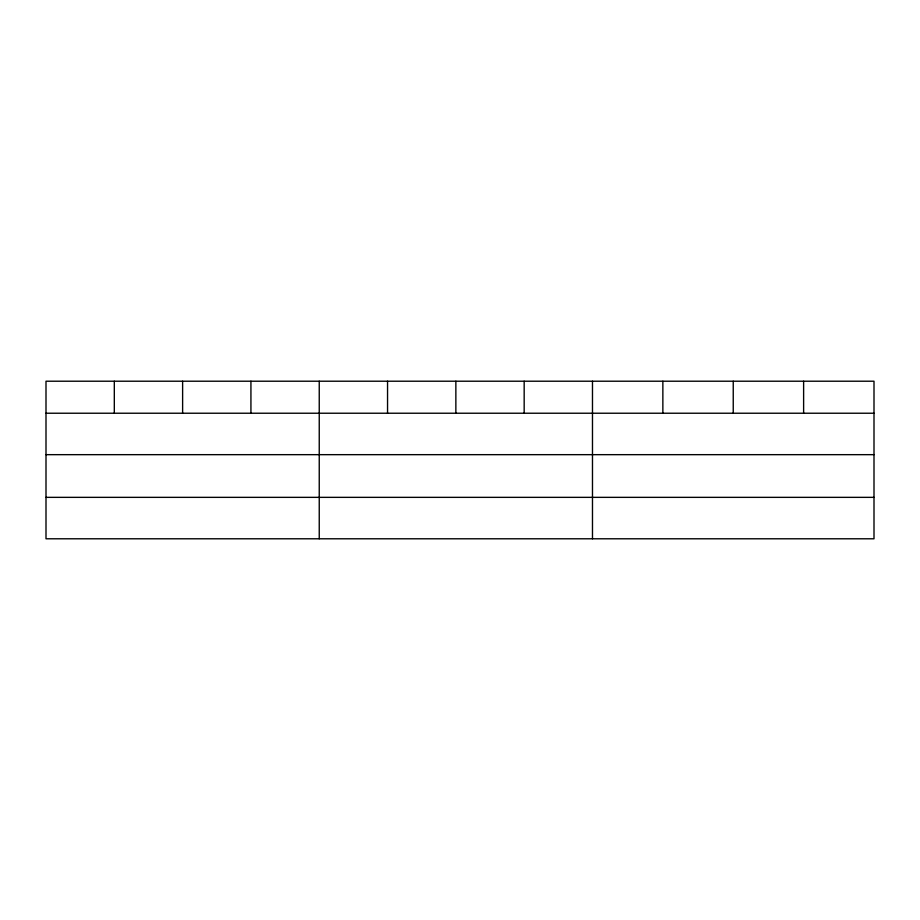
<?xml version="1.0" encoding="UTF-8"?>
<svg xmlns="http://www.w3.org/2000/svg" width="920" height="920" viewBox="0 0 920 920"><rect width="100%" height="100%" fill="white"/><g stroke="black" fill="none" stroke-linecap="round" stroke-linejoin="round"><path stroke-width="1.38" d="M874 454.664L874 381.213L46 381.213L46 538.786L874 538.786L874 454.664L46 454.664M46 413.229L874 413.229M46 497.352L874 497.352M803.62 381.213L803.62 413.229M733.24 381.213L733.24 413.229M662.86 381.213L662.86 413.229M592.48 381.213L592.48 538.786M524.17 381.213L524.17 413.229M455.86 381.213L455.86 413.229M387.55 381.213L387.55 413.229M319.24 381.213L319.24 538.786M250.93 381.213L250.93 413.229M182.62 381.213L182.62 413.229M114.31 381.213L114.31 413.229"/></g></svg>
